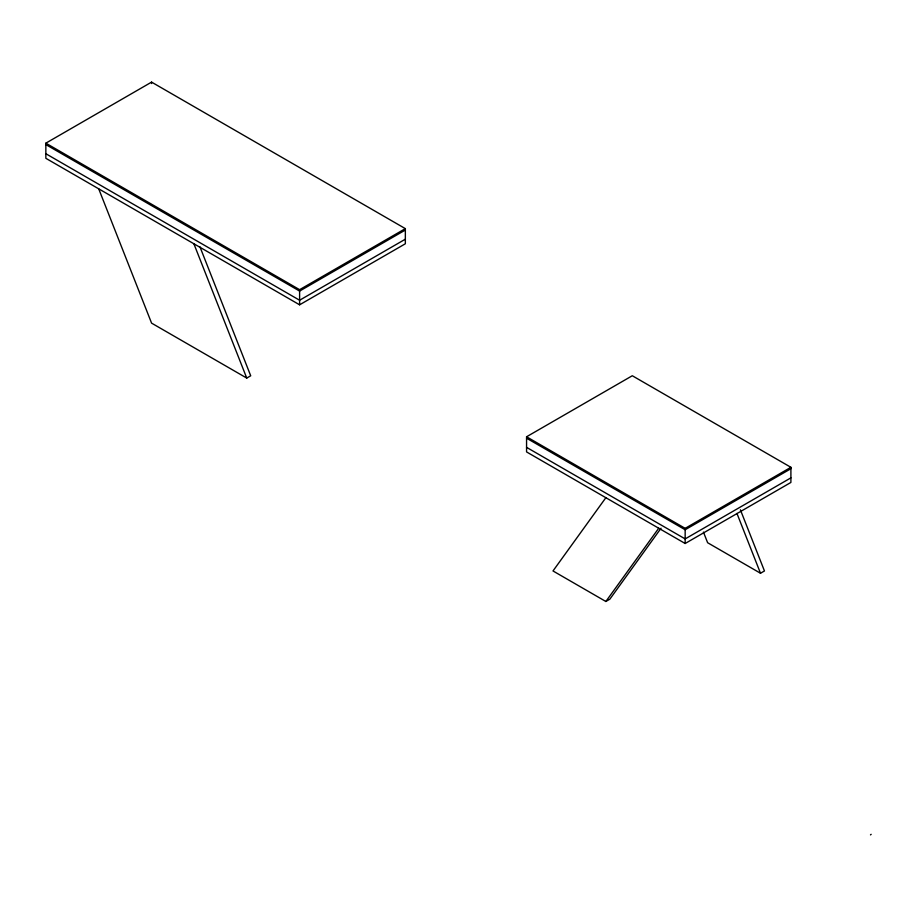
<?xml version="1.0" encoding="UTF-8"?>
<svg xmlns="http://www.w3.org/2000/svg" width="917" height="917" viewBox="0 0 917 917"><rect width="100%" height="100%" fill="white"/><g stroke="black" fill="none" stroke-linecap="round" stroke-linejoin="round"><path stroke-width="1.38" d="M605.862 497.702L552.997 570.959L605.862 601.483L609.828 599.191L661.042 528.226M605.862 601.483L658.727 528.226M871.15 834.332L870.485 834.883M45.85 143.167L151.58 82.117L405.348 228.631L405.348 243.773L299.607 304.811L45.85 158.309L45.85 143.167L299.607 289.68L405.348 228.631M405.348 230.029L299.607 291.079L45.85 144.577M405.348 239.188L299.607 300.237L45.85 153.724M98.715 188.833L151.58 323.128L246.742 378.068L250.708 375.787L199.94 246.799M526.564 436.779L632.294 375.741L790.901 467.303L790.901 482.445L685.159 543.494L526.564 451.921L526.564 436.779L685.159 528.352L790.901 467.303M790.901 468.713L685.159 529.751L526.564 438.188M790.901 477.86L685.159 538.909L526.564 447.347M703.442 532.089L707.626 542.726L760.502 573.251L764.457 570.959L740.386 509.795M736.947 513.417L760.502 573.251M193.877 243.773L246.742 378.068M685.159 528.352L685.159 543.494M299.607 289.68L299.607 304.811M151.58 82.117L151.58 83.527"/></g></svg>
